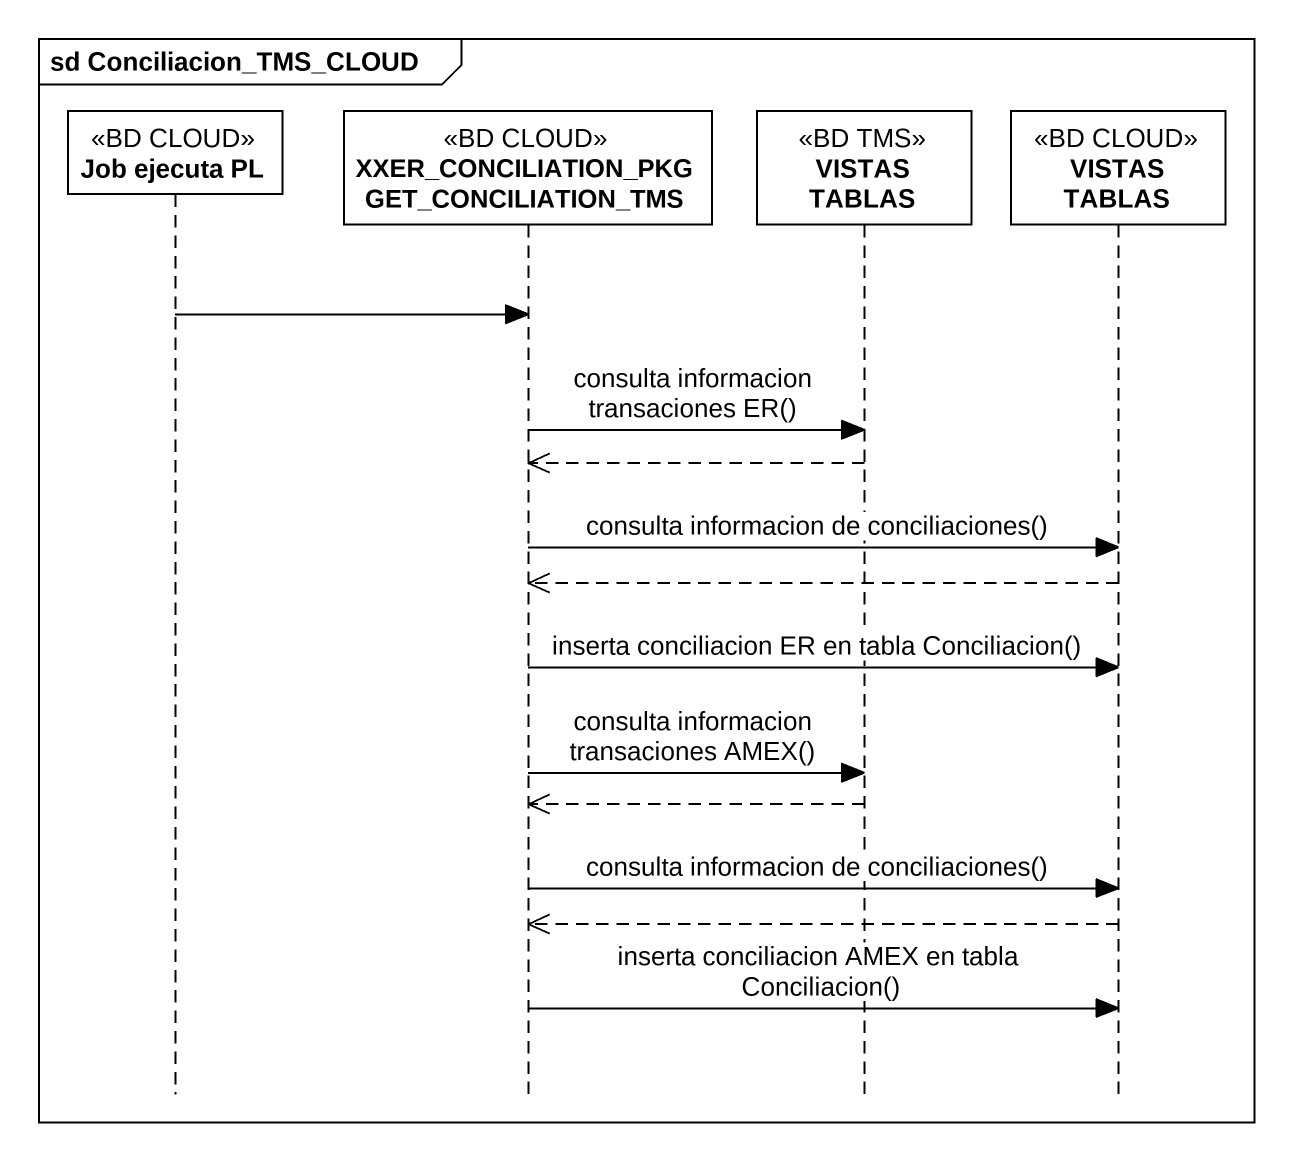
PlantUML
@startuml
mainframe sd Conciliacion_TMS_CLOUD
hide footbox
participant "Job ejecuta PL" as Job_ejecuta_PL <<BD CLOUD>>
participant "XXER_CONCILIATION_PKG GET_CONCILIATION_TMS" as XXER_CONCILIATION_PKG_GET <<BD CLOUD>>
participant "VISTAS TABLAS" as VISTAS_TABLAS <<BD TMS>>
participant "VISTAS TABLAS" as VISTAS_TABLAS_2 <<BD CLOUD>>

Job_ejecuta_PL -> XXER_CONCILIATION_PKG_GET
XXER_CONCILIATION_PKG_GET -> VISTAS_TABLAS : consulta informacion transaciones ER()
VISTAS_TABLAS -->> XXER_CONCILIATION_PKG_GET
XXER_CONCILIATION_PKG_GET -> VISTAS_TABLAS_2 : consulta informacion de conciliaciones()
VISTAS_TABLAS_2 -->> XXER_CONCILIATION_PKG_GET
XXER_CONCILIATION_PKG_GET -> VISTAS_TABLAS_2 : inserta conciliacion ER en tabla Conciliacion()
XXER_CONCILIATION_PKG_GET -> VISTAS_TABLAS : consulta informacion transaciones AMEX()
VISTAS_TABLAS -->> XXER_CONCILIATION_PKG_GET
XXER_CONCILIATION_PKG_GET -> VISTAS_TABLAS_2 : consulta informacion de conciliaciones()
VISTAS_TABLAS_2 -->> XXER_CONCILIATION_PKG_GET
XXER_CONCILIATION_PKG_GET -> VISTAS_TABLAS_2 : inserta conciliacion AMEX en tabla Conciliacion()
@enduml
